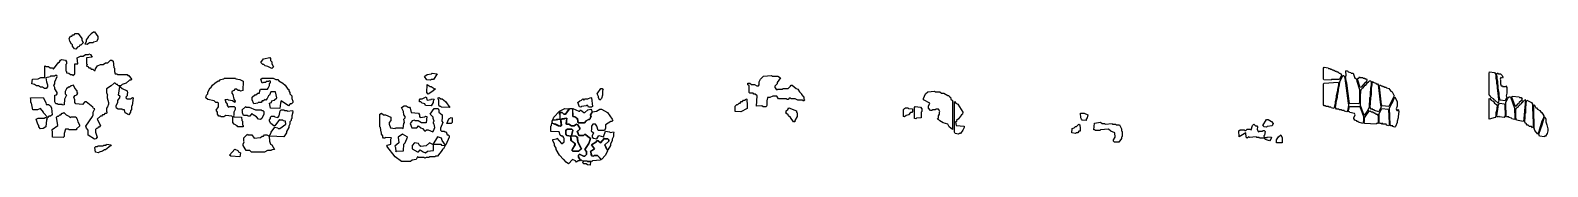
# Model space of a CAD drawing. Header units: millimetres. Extents: x 0 to 11378, y 0 to 1000.
import ezdxf

# ---------------------------------------------------------------- set-up
doc = ezdxf.new("R2010")
doc.units = ezdxf.units.MM
doc.layers.add('Y', color=7, linetype='Continuous')

msp = doc.modelspace()

# ---------------------------------------------------------------- linework, layer by layer
at = {"layer": 'Y'}
for points in [[(317, 893), (317, 904), (309, 909), (296, 930), (291, 950), (302, 969), (311, 969), (319, 979), (328, 979), (337, 989), (358, 989), (386, 950), (386, 940), (395, 919), (379, 901), (371, 901), (367, 891), (354, 886), (341, 870), (330, 873), (317, 893)], [(420, 930), (420, 940), (437, 961), (437, 966), (454, 982), (456, 989), (474, 1000), (482, 1000), (506, 966), (506, 945), (495, 927), (474, 922), (469, 917), (444, 917), (427, 906), (411, 909), (420, 930)], [(467, 365), (471, 376), (471, 396), (484, 422), (474, 425), (469, 435), (418, 476), (409, 476), (392, 456), (341, 461), (334, 469), (334, 489), (326, 510), (337, 523), (349, 528), (356, 541), (351, 546), (351, 557), (334, 577), (324, 601), (307, 596), (294, 585), (285, 585), (270, 572), (262, 552), (262, 536), (270, 526), (257, 495), (253, 453), (242, 451), (238, 456), (208, 456), (204, 461), (191, 461), (184, 474), (184, 526), (195, 528), (201, 536), (201, 546), (184, 572), (184, 583), (176, 598), (184, 609), (184, 624), (201, 666), (199, 673), (187, 673), (182, 668), (152, 668), (148, 663), (116, 655), (120, 624), (129, 603), (129, 588), (118, 575), (105, 575), (92, 585), (75, 585), (62, 596), (45, 596), (32, 606), (11, 611), (17, 645), (58, 648), (79, 658), (109, 658), (109, 746), (118, 741), (135, 741), (148, 730), (165, 730), (174, 720), (176, 728), (182, 730), (208, 767), (219, 774), (225, 787), (234, 793), (264, 787), (270, 774), (270, 759), (266, 754), (266, 707), (270, 702), (270, 692), (289, 689), (302, 679), (315, 679), (319, 673), (334, 686), (334, 759), (356, 759), (351, 805), (375, 818), (397, 818), (414, 829), (435, 829), (439, 834), (452, 829), (463, 810), (420, 805), (420, 759), (425, 754), (420, 743), (431, 741), (439, 730), (448, 730), (457, 720), (469, 720), (478, 710), (486, 710), (489, 723), (504, 746), (525, 756), (547, 756), (564, 767), (581, 767), (602, 787), (611, 787), (622, 780), (626, 733), (630, 728), (630, 702), (637, 684), (649, 684), (654, 679), (727, 679), (731, 673), (739, 673), (759, 645), (757, 637), (744, 637), (718, 616), (688, 606), (679, 596), (658, 596), (654, 606), (645, 606), (637, 616), (628, 616), (607, 596), (570, 572), (570, 546), (579, 526), (575, 521), (575, 505), (587, 469), (587, 458), (579, 438), (570, 427), (570, 401), (575, 396), (568, 388), (559, 388), (551, 378), (542, 378), (534, 368), (525, 368), (502, 344), (527, 298), (517, 285), (508, 285), (504, 274), (495, 274), (489, 267), (489, 246), (502, 210), (491, 197), (480, 194), (433, 225), (433, 262), (420, 277), (416, 293), (467, 365)], [(1782, 741), (1761, 746), (1752, 756), (1744, 756), (1729, 769), (1748, 798), (1795, 808), (1802, 800), (1802, 785), (1810, 774), (1810, 759), (1823, 738), (1812, 725), (1782, 741)], [(2973, 640), (2956, 666), (2958, 668), (2975, 679), (3009, 684), (3014, 689), (3050, 686), (3022, 642), (3005, 642), (3001, 637), (2973, 640)], [(9698, 645), (9698, 728), (9702, 736), (9732, 730), (9734, 725), (9747, 725), (9749, 720), (9760, 720), (9762, 715), (9772, 715), (9774, 710), (9783, 710), (9785, 704), (9794, 704), (9796, 699), (9804, 699), (9815, 689), (9822, 689), (9824, 684), (9830, 684), (9833, 676), (9817, 642), (9757, 642), (9755, 637), (9700, 640), (9698, 645)], [(9868, 629), (9865, 655), (9863, 660), (9868, 676), (9865, 702), (9869, 710), (9880, 704), (9882, 699), (9903, 694), (9905, 689), (9920, 689), (9931, 653), (9940, 653), (9947, 635), (9947, 629), (9968, 567), (9968, 541), (9966, 536), (9966, 469), (9963, 461), (9893, 463), (9889, 479), (9872, 614), (9868, 629)], [(10972, 497), (10954, 508), (10948, 518), (10944, 518), (10938, 531), (10938, 691), (10942, 699), (10978, 694), (10988, 681), (10990, 650), (10994, 629), (10994, 614), (10998, 593), (10998, 578), (11005, 541), (11009, 490), (11011, 484), (11006, 466), (10982, 487), (10978, 487), (10972, 497)], [(11018, 495), (11015, 521), (11013, 526), (11013, 541), (11007, 578), (11007, 593), (11003, 614), (11003, 629), (10998, 650), (10998, 666), (10996, 671), (10996, 681), (10999, 689), (11006, 689), (11008, 684), (11025, 684), (11036, 673), (11041, 660), (11038, 652), (11027, 658), (11022, 645), (11024, 640), (11024, 609), (11030, 596), (11038, 596), (11040, 591), (11062, 591), (11064, 596), (11071, 583), (11071, 541), (11067, 521), (11071, 510), (11059, 482), (11021, 487), (11018, 495)], [(711, 391), (705, 414), (692, 414), (688, 419), (658, 419), (647, 427), (643, 438), (643, 448), (656, 469), (656, 484), (673, 510), (671, 518), (660, 526), (671, 591), (688, 575), (725, 557), (729, 541), (725, 536), (725, 521), (716, 510), (718, 502), (727, 497), (752, 497), (765, 508), (772, 505), (763, 448), (759, 443), (759, 417), (750, 407), (750, 396), (739, 378), (729, 381), (722, 388), (711, 391)], [(1519, 319), (1519, 360), (1512, 368), (1465, 373), (1452, 363), (1431, 363), (1427, 368), (1414, 368), (1403, 381), (1403, 396), (1394, 412), (1411, 438), (1411, 464), (1405, 471), (1392, 471), (1379, 482), (1332, 492), (1317, 505), (1321, 526), (1330, 536), (1330, 546), (1347, 578), (1354, 580), (1366, 601), (1384, 616), (1409, 632), (1418, 632), (1427, 642), (1452, 648), (1457, 653), (1538, 653), (1542, 648), (1572, 642), (1596, 629), (1594, 559), (1577, 554), (1572, 559), (1559, 559), (1547, 570), (1534, 570), (1525, 559), (1510, 552), (1510, 541), (1519, 531), (1527, 495), (1536, 479), (1534, 471), (1517, 482), (1487, 487), (1482, 492), (1459, 489), (1463, 484), (1463, 474), (1476, 458), (1476, 448), (1487, 435), (1495, 440), (1529, 440), (1536, 433), (1536, 417), (1527, 396), (1527, 376), (1523, 370), (1525, 363), (1583, 360), (1587, 334), (1592, 329), (1592, 303), (1596, 298), (1596, 287), (1557, 287), (1551, 295), (1529, 306), (1519, 319)], [(1793, 464), (1808, 471), (1812, 482), (1829, 487), (1849, 505), (1838, 549), (1804, 549), (1793, 526), (1785, 520), (1776, 500), (1765, 487), (1761, 492), (1748, 482), (1739, 482), (1731, 471), (1709, 471), (1705, 466), (1675, 461), (1664, 489), (1664, 510), (1684, 528), (1692, 528), (1705, 539), (1718, 539), (1720, 557), (1727, 570), (1778, 570), (1784, 578), (1793, 598), (1793, 609), (1801, 619), (1801, 629), (1791, 632), (1787, 627), (1769, 627), (1765, 621), (1748, 621), (1739, 616), (1729, 645), (1739, 653), (1821, 653), (1842, 642), (1855, 642), (1864, 632), (1894, 616), (1911, 601), (1932, 570), (1939, 567), (1939, 557), (1947, 546), (1947, 536), (1960, 521), (1960, 500), (1969, 479), (1969, 469), (1958, 461), (1949, 461), (1937, 445), (1881, 482), (1875, 464), (1872, 425), (1801, 427), (1793, 464)], [(2973, 546), (2975, 606), (2997, 591), (3005, 591), (3027, 575), (3037, 572), (3018, 554), (2984, 533), (2973, 546)], [(4260, 515), (4251, 536), (4279, 575), (4288, 575), (4295, 562), (4290, 557), (4290, 526), (4282, 500), (4271, 487), (4260, 505), (4260, 515)], [(5485, 445), (5444, 443), (5449, 521), (5434, 533), (5425, 533), (5421, 539), (5395, 539), (5389, 546), (5389, 598), (5380, 603), (5380, 614), (5395, 616), (5408, 606), (5429, 606), (5447, 596), (5459, 596), (5466, 603), (5466, 624), (5474, 645), (5498, 668), (5558, 673), (5562, 668), (5605, 668), (5625, 655), (5599, 619), (5599, 609), (5582, 593), (5582, 583), (5592, 570), (5601, 565), (5605, 570), (5639, 570), (5644, 575), (5682, 575), (5701, 593), (5704, 601), (5712, 601), (5742, 575), (5755, 570), (5768, 549), (5783, 536), (5783, 531), (5800, 510), (5800, 495), (5805, 490), (5802, 482), (5794, 482), (5789, 487), (5755, 487), (5734, 497), (5704, 497), (5699, 502), (5691, 502), (5682, 492), (5674, 492), (5669, 497), (5609, 497), (5597, 518), (5567, 518), (5545, 508), (5528, 508), (5526, 489), (5522, 484), (5522, 448), (5517, 438), (5496, 438), (5485, 445)], [(9712, 445), (9702, 445), (9698, 453), (9698, 609), (9702, 616), (9807, 622), (9810, 614), (9810, 603), (9801, 567), (9801, 557), (9793, 521), (9793, 510), (9784, 474), (9784, 464), (9778, 432), (9774, 425), (9755, 430), (9753, 435), (9736, 435), (9734, 440), (9714, 440), (9712, 445)], [(9786, 432), (9793, 464), (9793, 474), (9801, 510), (9801, 521), (9810, 557), (9810, 567), (9818, 603), (9820, 624), (9843, 673), (9850, 673), (9857, 655), (9859, 629), (9863, 614), (9883, 464), (9885, 458), (9885, 448), (9876, 407), (9873, 399), (9854, 404), (9852, 409), (9834, 409), (9832, 414), (9815, 414), (9813, 419), (9794, 419), (9786, 432)], [(9954, 653), (9963, 653), (9969, 663), (9972, 658), (9993, 658), (9995, 653), (10006, 653), (10008, 648), (10019, 648), (10022, 640), (10019, 627), (10014, 621), (10010, 621), (9980, 585), (9973, 583), (9951, 645), (9954, 653)], [(10014, 601), (10029, 622), (10034, 622), (10040, 632), (10051, 632), (10054, 624), (10054, 603), (10050, 578), (10050, 557), (10048, 552), (10046, 510), (10043, 505), (10039, 432), (10025, 404), (10002, 373), (9975, 448), (9975, 536), (9977, 541), (9977, 557), (9982, 570), (9991, 580), (9995, 580), (10010, 601), (10014, 601)], [(10052, 505), (10056, 531), (10056, 552), (10058, 557), (10058, 578), (10063, 603), (10063, 619), (10066, 627), (10068, 622), (10090, 616), (10092, 611), (10102, 611), (10106, 603), (10125, 453), (10129, 438), (10111, 399), (10079, 409), (10077, 414), (10068, 414), (10066, 419), (10055, 419), (10048, 432), (10052, 505)], [(10117, 601), (10128, 601), (10130, 596), (10139, 596), (10141, 591), (10152, 591), (10154, 585), (10167, 585), (10169, 580), (10188, 575), (10201, 554), (10212, 549), (10226, 521), (10188, 440), (10137, 445), (10133, 453), (10116, 588), (10114, 593), (10117, 601)], [(54, 414), (19, 414), (9, 464), (4, 469), (4, 495), (0, 505), (97, 508), (116, 469), (118, 456), (135, 456), (152, 446), (159, 427), (163, 376), (152, 368), (139, 368), (131, 357), (99, 391), (99, 396), (75, 425), (54, 414)], [(2958, 461), (2937, 466), (2928, 476), (2919, 476), (2917, 490), (2924, 497), (2937, 497), (2967, 513), (2975, 487), (3005, 492), (3009, 497), (3029, 495), (3020, 479), (3020, 469), (3005, 445), (2964, 448), (2958, 461)], [(3069, 440), (3063, 453), (3063, 489), (3059, 495), (3059, 505), (3065, 508), (3078, 497), (3087, 497), (3112, 477), (3145, 432), (3082, 435), (3078, 440), (3069, 440)], [(4106, 469), (4121, 482), (4134, 487), (4142, 497), (4149, 495), (4151, 487), (4155, 497), (4181, 497), (4202, 508), (4209, 505), (4215, 440), (4207, 435), (4185, 435), (4181, 445), (4172, 451), (4168, 445), (4134, 440), (4129, 435), (4119, 438), (4106, 469)], [(5286, 443), (5297, 456), (5305, 456), (5314, 466), (5322, 466), (5331, 477), (5339, 477), (5348, 487), (5361, 487), (5365, 497), (5372, 495), (5372, 474), (5376, 469), (5374, 425), (5327, 399), (5286, 401), (5286, 443)], [(6890, 287), (6879, 306), (6845, 316), (6819, 331), (6811, 342), (6800, 344), (6809, 355), (6809, 370), (6817, 381), (6817, 396), (6821, 401), (6811, 419), (6789, 419), (6785, 414), (6764, 414), (6759, 409), (6751, 409), (6736, 427), (6736, 443), (6744, 464), (6697, 489), (6697, 500), (6712, 534), (6729, 549), (6781, 554), (6785, 549), (6819, 549), (6832, 539), (6849, 539), (6879, 523), (6888, 523), (6892, 513), (6899, 510), (6903, 495), (6916, 484), (6916, 267), (6890, 287)], [(6935, 238), (6929, 246), (6931, 477), (6939, 466), (6955, 458), (6993, 396), (6989, 381), (6982, 378), (6961, 347), (6946, 334), (6944, 326), (6937, 324), (6942, 298), (7002, 293), (7002, 282), (6993, 262), (6974, 238), (6965, 238), (6961, 233), (6935, 238)], [(10249, 474), (10249, 443), (10241, 422), (10246, 409), (10252, 409), (10257, 420), (10262, 401), (10256, 365), (10256, 355), (10249, 329), (10249, 319), (10237, 290), (10233, 285), (10218, 290), (10216, 295), (10201, 295), (10198, 303), (10193, 427), (10209, 466), (10212, 466), (10233, 513), (10249, 474)], [(10972, 477), (10978, 466), (10995, 456), (10998, 448), (10994, 407), (10990, 391), (10988, 365), (10985, 357), (10940, 344), (10938, 350), (10938, 495), (10942, 503), (10954, 487), (10972, 477)], [(10996, 370), (11007, 438), (11007, 448), (11017, 466), (11053, 461), (11056, 453), (11058, 370), (11051, 357), (11014, 363), (11012, 368), (11010, 363), (10999, 363), (10996, 370)], [(11067, 370), (11065, 458), (11063, 469), (11079, 502), (11089, 513), (11098, 513), (11129, 427), (11131, 355), (11133, 350), (11130, 342), (11109, 347), (11107, 352), (11089, 357), (11087, 363), (11070, 363), (11067, 370)], [(11165, 513), (11167, 508), (11179, 508), (11187, 495), (11180, 482), (11165, 471), (11158, 461), (11154, 461), (11147, 451), (11143, 451), (11137, 440), (11133, 443), (11108, 510), (11111, 518), (11165, 513)], [(11158, 440), (11164, 451), (11169, 451), (11175, 461), (11179, 461), (11186, 471), (11190, 471), (11197, 482), (11201, 482), (11207, 492), (11211, 484), (11211, 474), (11208, 469), (11208, 448), (11206, 443), (11206, 422), (11204, 417), (11204, 391), (11202, 386), (11202, 365), (11200, 360), (11200, 339), (11194, 326), (11145, 337), (11140, 355), (11140, 396), (11138, 401), (11138, 417), (11143, 430), (11158, 440)], [(11206, 324), (11208, 360), (11210, 365), (11210, 386), (11213, 391), (11215, 443), (11217, 448), (11217, 469), (11222, 487), (11257, 471), (11264, 458), (11266, 350), (11268, 345), (11268, 288), (11265, 280), (11257, 290), (11242, 290), (11231, 300), (11224, 300), (11216, 311), (11212, 311), (11206, 324)], [(11276, 456), (11289, 430), (11295, 430), (11302, 420), (11319, 409), (11329, 394), (11334, 394), (11348, 370), (11343, 350), (11335, 329), (11311, 251), (11304, 233), (11282, 259), (11277, 277), (11277, 344), (11275, 350), (11275, 412), (11273, 417), (11273, 448), (11276, 456)], [(43, 345), (58, 352), (105, 352), (109, 358), (122, 358), (125, 344), (120, 339), (116, 287), (97, 274), (77, 272), (64, 287), (64, 298), (56, 308), (43, 345)], [(197, 360), (204, 368), (212, 368), (221, 378), (229, 378), (238, 389), (247, 389), (251, 394), (268, 378), (289, 368), (298, 358), (307, 363), (341, 363), (352, 345), (356, 324), (369, 303), (369, 293), (347, 272), (345, 264), (289, 264), (285, 269), (264, 269), (253, 236), (253, 215), (247, 207), (167, 210), (167, 251), (163, 256), (163, 267), (206, 298), (197, 360)], [(1671, 378), (1662, 388), (1645, 368), (1632, 368), (1628, 373), (1598, 373), (1591, 391), (1591, 407), (1587, 412), (1615, 440), (1619, 435), (1641, 435), (1688, 414), (1731, 414), (1735, 409), (1744, 409), (1750, 401), (1750, 381), (1737, 350), (1727, 342), (1712, 344), (1697, 363), (1671, 378)], [(1834, 285), (1855, 280), (1859, 275), (1872, 275), (1915, 306), (1917, 313), (1913, 319), (1913, 329), (1898, 331), (1894, 337), (1872, 337), (1868, 342), (1834, 295), (1825, 295), (1804, 311), (1793, 329), (1793, 339), (1801, 350), (1801, 360), (1808, 368), (1829, 368), (1834, 363), (1855, 358), (1866, 370), (1874, 407), (1881, 414), (1902, 414), (1907, 409), (1924, 409), (1928, 404), (1967, 409), (1969, 396), (1960, 370), (1960, 350), (1956, 344), (1956, 334), (1947, 324), (1947, 308), (1939, 293), (1939, 282), (1922, 251), (1922, 241), (1902, 212), (1795, 218), (1793, 225), (1801, 231), (1806, 246), (1834, 285)], [(2703, 158), (2703, 194), (2707, 205), (2662, 207), (2658, 202), (2649, 202), (2643, 210), (2643, 220), (2634, 231), (2634, 241), (2630, 246), (2626, 282), (2621, 287), (2621, 381), (2632, 389), (2649, 378), (2662, 378), (2703, 360), (2703, 334), (2690, 319), (2690, 308), (2701, 280), (2735, 275), (2739, 280), (2787, 280), (2795, 275), (2801, 313), (2806, 319), (2801, 345), (2810, 355), (2810, 365), (2801, 376), (2797, 401), (2784, 433), (2804, 446), (2817, 446), (2834, 435), (2842, 435), (2849, 427), (2855, 394), (2911, 389), (2917, 376), (2917, 365), (2924, 358), (2958, 363), (2962, 368), (2973, 365), (2967, 316), (2932, 316), (2907, 331), (2885, 331), (2881, 337), (2864, 331), (2849, 313), (2860, 280), (2898, 280), (2911, 295), (2928, 280), (2941, 275), (2958, 254), (2971, 264), (2984, 264), (3018, 249), (3024, 257), (3033, 282), (3029, 308), (3024, 313), (3024, 324), (3029, 329), (3020, 350), (3020, 360), (2999, 381), (3027, 425), (3057, 425), (3063, 412), (3063, 396), (3089, 376), (3089, 344), (3085, 339), (3085, 329), (3093, 319), (3076, 277), (3076, 262), (3082, 254), (3104, 254), (3108, 249), (3117, 249), (3125, 228), (3134, 228), (3140, 220), (3140, 210), (3115, 153), (3112, 150), (3089, 184), (3082, 202), (3052, 212), (3018, 155), (2992, 166), (2967, 145), (2928, 140), (2917, 148), (2911, 161), (2881, 166), (2862, 148), (2862, 122), (2902, 99), (2911, 99), (2924, 114), (2945, 99), (2962, 93), (2979, 104), (3022, 109), (3022, 156), (3078, 156), (3082, 150), (3110, 148), (3097, 122), (3089, 117), (3089, 111), (3052, 67), (3039, 67), (3035, 62), (2992, 62), (2988, 57), (2967, 57), (2958, 52), (2954, 57), (2911, 57), (2902, 62), (2894, 41), (2864, 36), (2851, 26), (2784, 28), (2735, 62), (2673, 143), (2679, 150), (2703, 158)], [(3162, 355), (3162, 319), (3155, 311), (3123, 313), (3138, 347), (3155, 358), (3162, 355)], [(3930, 158), (3917, 184), (3919, 192), (3945, 197), (3949, 202), (3984, 161), (3988, 161), (4003, 174), (4003, 199), (3999, 210), (3992, 218), (3984, 218), (3973, 225), (3966, 249), (3904, 251), (3904, 293), (3909, 298), (3911, 316), (3958, 295), (3971, 295), (3975, 290), (3981, 298), (3977, 339), (3988, 347), (4005, 347), (4009, 352), (4025, 350), (4020, 339), (4020, 319), (4016, 313), (4022, 306), (4039, 306), (4057, 295), (4078, 295), (4095, 306), (4106, 303), (4123, 272), (4102, 251), (4112, 223), (4147, 223), (4159, 233), (4200, 200), (4187, 163), (4157, 117), (4170, 101), (4170, 80), (4159, 67), (4147, 67), (4117, 83), (4110, 75), (4110, 60), (4123, 39), (4117, 31), (4108, 31), (4095, 21), (4087, 31), (4065, 41), (4035, 10), (4018, 21), (4001, 41), (3997, 41), (3969, 75), (3943, 117), (3943, 127), (3930, 148), (3930, 158)], [(4110, 60), (4110, 75), (4117, 83), (4147, 68), (4159, 68), (4170, 80), (4170, 101), (4157, 117), (4187, 163), (4200, 199), (4159, 233), (4147, 223), (4112, 223), (4101, 251), (4123, 272), (4106, 303), (4095, 306), (4078, 295), (4057, 295), (4039, 306), (4022, 306), (4016, 313), (4020, 319), (4020, 339), (4024, 345), (4022, 352), (3988, 347), (3977, 339), (3982, 298), (3975, 290), (3941, 306), (3915, 311), (3913, 329), (3919, 337), (3973, 345), (3973, 376), (3969, 381), (3971, 399), (3975, 394), (3988, 394), (4001, 383), (4014, 383), (4044, 425), (4065, 425), (4067, 365), (4082, 363), (4102, 350), (4108, 316), (4155, 316), (4168, 332), (4185, 342), (4194, 342), (4200, 350), (4200, 360), (4204, 365), (4200, 376), (4215, 399), (4245, 404), (4271, 420), (4284, 420), (4327, 394), (4363, 345), (4367, 334), (4361, 326), (4352, 326), (4312, 303), (4312, 277), (4305, 259), (4258, 259), (4247, 293), (4237, 306), (4219, 306), (4209, 293), (4209, 267), (4205, 256), (4222, 241), (4213, 220), (4213, 210), (4224, 202), (4249, 197), (4262, 223), (4297, 213), (4314, 254), (4344, 249), (4348, 244), (4374, 249), (4376, 241), (4372, 236), (4372, 215), (4363, 194), (4363, 184), (4350, 158), (4350, 148), (4331, 114), (4320, 122), (4307, 153), (4337, 179), (4337, 189), (4331, 197), (4309, 197), (4305, 202), (4275, 166), (4258, 181), (4249, 181), (4241, 171), (4209, 153), (4230, 122), (4200, 101), (4209, 80), (4209, 70), (4224, 68), (4228, 73), (4254, 73), (4277, 44), (4275, 36), (4215, 31), (4211, 26), (4138, 31), (4134, 36), (4125, 36), (4110, 60)], [(3967, 404), (4009, 425), (4042, 422), (4014, 383), (4001, 383), (3988, 394), (3975, 394), (3971, 399), (3971, 342), (3945, 342), (3941, 337), (3917, 339), (3926, 360), (3967, 404)], [(4082, 363), (4067, 365), (4069, 425), (4112, 404), (4121, 404), (4125, 415), (4151, 394), (4159, 394), (4181, 414), (4202, 420), (4209, 412), (4213, 396), (4200, 376), (4205, 365), (4194, 342), (4185, 342), (4168, 331), (4155, 316), (4106, 319), (4106, 334), (4099, 352), (4082, 363)], [(5699, 357), (5684, 370), (5682, 378), (5663, 391), (5667, 396), (5667, 407), (5680, 417), (5687, 430), (5745, 407), (5745, 396), (5749, 391), (5749, 365), (5732, 334), (5732, 324), (5723, 324), (5699, 357)], [(6547, 365), (6547, 417), (6554, 425), (6562, 430), (6579, 430), (6584, 425), (6616, 422), (6616, 401), (6609, 394), (6601, 394), (6584, 378), (6567, 373), (6554, 362), (6547, 365)], [(6629, 350), (6629, 433), (6635, 440), (6674, 435), (6685, 422), (6685, 401), (6680, 396), (6680, 355), (6644, 352), (6639, 347), (6629, 350)], [(7888, 337), (7881, 344), (7877, 355), (7875, 389), (7901, 389), (7929, 376), (7925, 355), (7916, 344), (7916, 334), (7888, 337)], [(9248, 295), (9241, 298), (9269, 342), (9282, 342), (9308, 326), (9319, 313), (9312, 295), (9274, 290), (9269, 285), (9250, 287), (9248, 295)], [(9929, 388), (9894, 394), (9892, 399), (9888, 399), (9885, 412), (9892, 440), (9970, 440), (9996, 365), (9996, 329), (9991, 311), (9959, 321), (9957, 326), (9948, 326), (9946, 331), (9933, 337), (9925, 350), (9925, 355), (9934, 376), (9929, 388)], [(10066, 399), (10068, 394), (10077, 394), (10079, 389), (10087, 389), (10090, 383), (10100, 383), (10106, 370), (10106, 319), (10102, 311), (10094, 311), (10092, 306), (10006, 311), (10003, 319), (10005, 329), (10005, 355), (10042, 409), (10045, 404), (10053, 404), (10055, 399), (10066, 399)], [(10114, 319), (10114, 386), (10134, 425), (10182, 420), (10185, 412), (10185, 396), (10187, 391), (10187, 345), (10189, 339), (10189, 303), (10186, 295), (10169, 300), (10167, 306), (10143, 306), (10141, 311), (10137, 311), (10134, 305), (10132, 311), (10117, 311), (10114, 319)], [(11363, 324), (11371, 303), (11378, 272), (11378, 256), (11373, 236), (11362, 218), (11355, 218), (11353, 212), (11317, 218), (11311, 231), (11337, 303), (11352, 355), (11355, 363), (11360, 357), (11365, 345), (11363, 324)], [(1596, 158), (1604, 174), (1600, 179), (1600, 205), (1628, 233), (1632, 228), (1662, 228), (1679, 202), (1727, 207), (1739, 218), (1748, 218), (1757, 228), (1774, 228), (1791, 218), (1793, 179), (1802, 158), (1810, 153), (1832, 117), (1812, 114), (1808, 109), (1778, 109), (1757, 98), (1658, 98), (1645, 109), (1619, 109), (1596, 148), (1596, 158)], [(2810, 168), (2827, 210), (2825, 212), (2791, 233), (2759, 210), (2763, 168), (2733, 142), (2737, 132), (2740, 99), (2744, 104), (2797, 106), (2801, 158), (2810, 168)], [(4084, 153), (4084, 163), (4054, 184), (4052, 218), (4022, 223), (4016, 231), (4016, 262), (4027, 269), (4061, 269), (4067, 262), (4059, 220), (4087, 218), (4102, 210), (4106, 174), (4132, 122), (4112, 104), (4063, 106), (4063, 117), (4084, 153)], [(4087, 218), (4059, 220), (4067, 262), (4061, 269), (4027, 269), (4016, 262), (4016, 231), (4022, 223), (4052, 218), (4055, 184), (4085, 163), (4085, 153), (4063, 117), (4065, 104), (4112, 104), (4131, 122), (4106, 174), (4101, 210), (4087, 218)], [(7809, 241), (7811, 275), (7828, 280), (7837, 290), (7845, 290), (7862, 306), (7869, 303), (7869, 293), (7873, 288), (7871, 254), (7862, 254), (7854, 243), (7841, 243), (7837, 238), (7809, 241)], [(8130, 173), (8121, 179), (8121, 189), (8134, 210), (8132, 243), (8102, 254), (8085, 269), (8025, 264), (8021, 259), (7987, 259), (7982, 264), (7974, 264), (7980, 314), (8025, 321), (8038, 311), (8055, 311), (8059, 306), (8111, 311), (8115, 306), (8137, 306), (8141, 301), (8167, 301), (8182, 272), (8182, 256), (8186, 251), (8186, 215), (8182, 210), (8182, 199), (8162, 171), (8130, 173)], [(9252, 202), (9218, 202), (9214, 207), (9197, 207), (9192, 212), (9141, 207), (9137, 212), (9124, 202), (9117, 210), (9115, 243), (9064, 212), (9061, 257), (9072, 264), (9102, 264), (9107, 259), (9115, 259), (9124, 269), (9145, 269), (9154, 264), (9164, 298), (9175, 306), (9188, 295), (9197, 295), (9203, 288), (9199, 267), (9209, 249), (9218, 254), (9239, 254), (9244, 259), (9252, 259), (9259, 251), (9255, 225), (9250, 220), (9252, 207), (9274, 207), (9278, 213), (9306, 210), (9302, 194), (9291, 181), (9261, 192), (9252, 202)], [(9344, 189), (9359, 212), (9377, 228), (9387, 205), (9387, 168), (9344, 168), (9344, 189)], [(547, 145), (551, 150), (568, 150), (572, 156), (605, 153), (602, 145), (564, 114), (555, 114), (542, 104), (517, 98), (512, 93), (489, 96), (484, 132), (491, 140), (504, 140), (508, 145), (547, 145)], [(1560, 99), (1575, 91), (1572, 62), (1504, 67), (1493, 75), (1534, 119), (1555, 109), (1560, 99)], [(4230, 122), (4209, 153), (4241, 171), (4249, 181), (4258, 181), (4275, 166), (4305, 202), (4309, 197), (4331, 197), (4337, 189), (4337, 179), (4307, 153), (4329, 106), (4312, 75), (4284, 41), (4254, 73), (4228, 73), (4224, 67), (4209, 70), (4204, 96), (4200, 101), (4230, 122)], [(4200, 24), (4198, 0), (4179, 3), (4168, 10), (4151, 10), (4144, 18), (4149, 29), (4172, 31), (4177, 26), (4200, 24)]]:
    msp.add_lwpolyline(points, close=True, dxfattribs=at)

doc.saveas('drawing.dxf')
